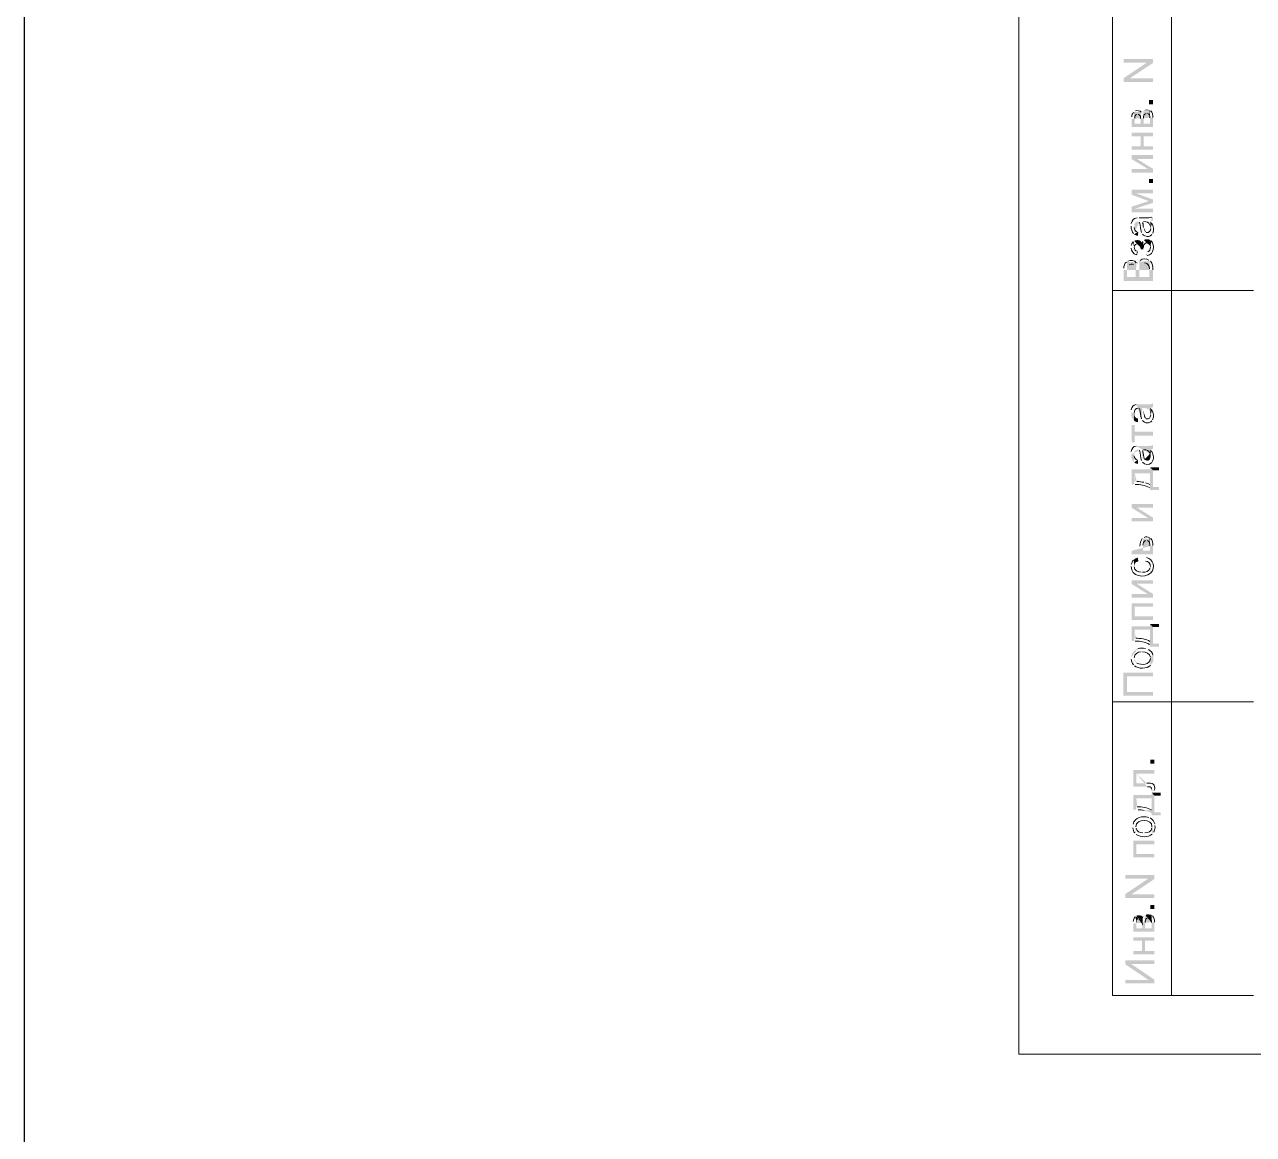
# Model space of a CAD drawing. Header units: millimetres. Extents: x 148937 to 2048786, y 870 to 351006.
# Drawn here: x 494549 to 505009, y 270999 to 280443 of the extents above; entities that cross this region are included whole.
import ezdxf

# ---------------------------------------------------------------- set-up
doc = ezdxf.new("R2010")
doc.units = ezdxf.units.MM
doc.layers.add('PDF _Геометрия', color=7, linetype='Continuous')
doc.layers.add('PDF _Сплошная заливка', color=7, linetype='Continuous', true_color=0x007eff)

msp = doc.modelspace()

# ---------------------------------------------------------------- hatches: boundary and pattern name
at = {"layer": 'PDF _Сплошная заливка', "transparency": 33554559}
for points in [[(503904.81444, 280150.3079), (503904.81444, 280118.08449), (504100.30316, 280118.08449), (504154.00885, 280115.93626), (504154.00885, 280150.3079)], [(503904.81444, 279987.04268), (503904.81444, 279952.67104), (504154.00885, 279952.67104), (504154.00885, 279984.89445), (503956.3719, 279984.89445)], [(503973.5593, 279523.02526), (503973.5593, 279492.95007), (504048.74727, 279492.95007), (504048.74727, 279407.02096), (504074.526, 279492.95007), (504154.01042, 279492.95007), (504154.01042, 279523.02526)], [(503973.5593, 279407.02076), (503973.5593, 279376.94558), (504154.01042, 279376.94558), (504154.01042, 279407.02076), (504074.526, 279407.02076), (504074.526, 279492.94987), (504048.74727, 279407.02076)], [(503973.5593, 279331.83312), (503973.5593, 279297.46148), (504111.04587, 279213.6806), (504154.01042, 279181.45718), (504154.01042, 279215.82882), (504016.52385, 279299.60971)], [(503973.5593, 279037.52588), (503973.5593, 278994.56133), (504117.49055, 278940.85563), (504154.01042, 278925.81804), (504154.01042, 278953.745), (504007.93094, 279007.45069)], [(503973.5593, 278893.59447), (503973.5593, 278846.33346), (504154.01042, 278846.33346), (504154.01042, 278876.40865), (504001.48626, 278876.40865)], [(504130.38009, 278730.32925), (504132.52832, 278723.88457), (504132.52832, 278717.43989), (504134.67655, 278708.84698), (504136.82478, 278762.55267), (504132.52832, 278768.99735)], [(503992.89474, 277071.8972), (503997.1912, 277069.74897), (504003.63588, 277065.45251), (504016.52525, 277061.15606), (504025.11816, 277059.00783), (504027.26639, 277089.08302), (504022.96993, 277091.23125), (504016.52525, 277093.37947), (504010.08057, 277095.5277), (504001.48765, 277104.12061), (503999.33943, 277108.41707), (503997.1912, 277112.71352), (503995.04297, 277121.30643), (503995.04297, 277127.75112), (503992.89474, 277136.34403)], [(504130.38009, 277142.7891), (504132.52832, 277136.34442), (504132.52832, 277129.89974), (504134.67655, 277123.45506), (504136.82478, 277177.16075), (504130.38009, 277181.4572)], [(503973.5593, 277035.37772), (503973.5593, 276887.15001), (503997.1898, 276887.15001), (503997.1898, 276945.15215), (504154.01042, 276945.15215), (504154.01042, 276977.37557), (503997.1898, 276977.37557), (503997.1898, 277035.37772)], [(504130.38009, 276790.47934), (504132.52832, 276784.03466), (504132.52832, 276775.44175), (504134.67655, 276768.99707), (504136.82478, 276822.70276), (504130.38009, 276829.14744)], [(503973.5593, 276657.28973), (503973.5593, 276530.54429), (503995.04157, 276530.54429), (503997.1898, 276625.06631), (504128.23169, 276625.06631), (504128.23169, 276483.28328), (504205.56789, 276483.28328), (504205.56789, 276509.06202), (504154.01042, 276509.06202), (504154.01042, 276650.84505), (504128.23169, 276676.62378), (504128.23169, 276657.28973)], [(503973.5593, 276362.98249), (503973.5593, 276330.75907), (504111.04587, 276244.82996), (504154.01042, 276214.75478), (504154.01042, 276246.97819), (504016.52385, 276332.9073)], [(503992.89474, 275890.37195), (503992.89474, 275834.51803), (503992.89474, 275836.66626), (503995.04297, 275843.11095), (503999.33943, 275856.00031), (504003.63588, 275860.29677), (504005.78411, 275864.59322), (504010.08057, 275868.88968), (504016.52525, 275871.03791), (504022.96993, 275873.18613), (504029.41461, 275875.33436), (504025.11816, 275905.40955), (504022.96993, 275905.40955), (504016.52525, 275903.26132), (504010.08057, 275901.11309), (504003.63588, 275898.96487), (503997.1912, 275894.66841)], [(503973.5593, 275714.21735), (503973.5593, 275681.99393), (504111.04587, 275596.06482), (504154.01042, 275565.98964), (504154.01042, 275598.21305), (504016.52385, 275684.14216)], [(503973.5593, 275518.72893), (503973.5593, 275376.9459), (504154.01042, 275376.9459), (504154.01042, 275407.02109), (503997.1898, 275407.02109), (503997.1898, 275488.65374)], [(503973.5593, 275323.23997), (503973.5593, 275196.49453), (503995.04157, 275196.49453), (503997.1898, 275293.16478), (504128.23169, 275293.16478), (504128.23169, 275149.23353), (504205.56789, 275149.23353), (504205.56789, 275175.01226), (504154.01042, 275175.01226), (504154.01042, 275316.79529), (504128.23169, 275342.57402), (504128.23169, 275323.23997)], [(503902.66848, 274927.96631), (503902.66848, 274732.47759), (504154.01112, 274732.47759), (504154.01112, 274764.70101), (503932.74367, 274764.70101), (503932.74367, 274895.7429)], [(503986.44814, 273888.22379), (503986.44814, 273761.47836), (504010.07864, 273761.47836), (504012.22687, 273858.1486), (504143.26876, 273858.1486), (504143.26876, 273714.21735), (504218.45673, 273714.21735), (504218.45673, 273739.99608), (504166.89927, 273739.99608), (504166.89927, 273881.77911), (504143.26876, 273907.55784), (504143.26876, 273888.22379)], [(503986.44814, 273497.24641), (503986.44814, 273355.46339), (504166.89927, 273355.46339), (504166.89927, 273385.53857), (504012.22687, 273385.53857), (504012.22687, 273467.17123)], [(503917.70328, 273205.08731), (503917.70328, 273175.01213), (504113.192, 273175.01213), (504166.89769, 273172.8639), (504166.89769, 273205.08731)], [(503917.70328, 273043.97024), (503917.70328, 273009.59859), (504166.89769, 273009.59859), (504166.89769, 273041.82201), (503971.40897, 273041.82201)], [(503986.44814, 272676.62349), (503986.44814, 272646.54831), (504061.63611, 272646.54831), (504061.63611, 272560.6192), (504087.41484, 272646.54831), (504166.89927, 272646.54831), (504166.89927, 272676.62349)], [(503986.44814, 272560.619), (503986.44814, 272530.54381), (504166.89927, 272530.54381), (504166.89927, 272560.619), (504087.41484, 272560.619), (504087.41484, 272646.54811), (504061.63611, 272560.619)], [(503917.70328, 272478.98639), (503917.70328, 272446.76298), (504115.34023, 272313.57286), (504166.89769, 272283.49767), (504166.89769, 272315.72109), (503969.26074, 272448.9112)]]:
    msp.add_hatch(color=7, dxfattribs=at).paths.add_polyline_path(points)
h = msp.add_hatch(color=7, dxfattribs=at)
h.paths.add_polyline_path([(503973.5593, 279641.17789), (503973.5593, 279570.28638), (504154.01042, 279570.28638), (504154.01042, 279651.91903)], flags=0)
h.paths.add_polyline_path([(504134.67637, 279707.77295), (504130.37992, 279709.92118), (504128.23169, 279600.36156), (504074.526, 279600.36156), (504074.526, 279636.88143), (504070.22954, 279705.62472), (504065.93309, 279701.32827), (504061.63663, 279694.88358), (504059.4884, 279688.4389), (504057.34018, 279690.58713), (504053.04372, 279697.03181), (504048.74727, 279600.36156), (503997.1898, 279600.36156), (503997.1898, 279634.73321), (503992.89334, 279701.32827), (503988.59689, 279697.03181)], flags=0)
h.paths.add_polyline_path([(503973.5593, 279658.36371), (503973.5593, 279649.7708)], flags=0)
h = msp.add_hatch(color=7, dxfattribs=at)
h.paths.add_polyline_path([(503992.89474, 279701.328), (503997.1912, 279634.73294), (503997.1912, 279636.88117), (503999.33943, 279645.47408)], flags=0)
h.paths.add_polyline_path([(504016.52525, 279677.6975), (504022.96993, 279679.84573), (504027.26639, 279679.84573)], flags=0)
h.paths.add_polyline_path([(504048.74866, 279643.32586), (504048.74866, 279600.3613), (504053.04512, 279697.03155)], flags=0)
h.paths.add_polyline_path([(504005.78411, 279707.77269), (503999.33943, 279705.62446)], flags=0)
h = msp.add_hatch(color=7, dxfattribs=at)
h.paths.add_polyline_path([(504070.22779, 279705.62483), (504074.52425, 279636.88154), (504074.52425, 279647.62268)], flags=0)
h.paths.add_polyline_path([(504096.00653, 279686.29078), (504106.74767, 279686.29078)], flags=0)
h.paths.add_polyline_path([(504128.22994, 279649.77091), (504128.22994, 279600.36167), (504130.37817, 279709.92129), (504123.93349, 279714.21774)], flags=0)
h.paths.add_polyline_path([(504123.93349, 279714.21774, 0.2125000001), (504080.96893, 279714.21774)], flags=0)
h.paths.add_polyline_path([(504080.96893, 279714.21774), (504074.52425, 279709.92129)], flags=0)
h = msp.add_hatch(color=7, dxfattribs=at)
h.paths.add_polyline_path([(503969.26301, 278728.18111), (503969.26301, 278726.03288)], flags=0)
h.paths.add_polyline_path([(503988.59706, 278663.73428), (503992.89352, 278659.43783), (503995.04175, 278721.73643), (503995.04175, 278734.6258), (503997.18998, 278741.07048), (503997.18998, 278747.51516), (504001.48643, 278753.95984), (504003.63466, 278758.2563), (504005.78289, 278758.2563), (504010.07934, 278762.55276), (504016.52402, 278764.70098), (504022.96871, 278766.84921), (504038.0063, 278766.84921), (504040.15453, 278762.55276)], flags=0)
h.paths.add_polyline_path([(504057.34035, 278674.47542), (504061.63681, 278668.03074), (504063.78503, 278766.84921), (504074.52617, 278766.84921)], flags=0)
h.paths.add_polyline_path([(504128.23187, 278736.77402), (504130.38009, 278730.32934), (504132.52832, 278768.99744), (504134.67655, 278768.99744), (504141.12123, 278771.14567), (504147.56592, 278773.29389), (504154.0106, 278775.44212), (504154.0106, 278807.66554), (504151.86237, 278805.51731), (504145.41769, 278803.36908)], flags=0)
h.paths.add_polyline_path([(504035.85807, 278796.9244), (504018.67225, 278796.9244)], flags=0)
h.paths.add_polyline_path([(503969.26301, 278749.66339), (503969.26301, 278734.6258)], flags=0)
h = msp.add_hatch(color=7, dxfattribs=at)
h.paths.add_polyline_path([(504061.63523, 278668.03045), (504063.78346, 278661.58577), (504065.93169, 278659.43754)], flags=0)
h.paths.add_polyline_path([(504143.26789, 278657.28931), (504147.56434, 278661.58577), (504151.8608, 278668.03045)], flags=0)
h.paths.add_polyline_path([(504145.41611, 278751.81133), (504141.11966, 278756.10779), (504136.8232, 278762.55247), (504134.67498, 278708.84678)], flags=0)
h.paths.add_polyline_path([(504096.00688, 278674.47514), (504089.56219, 278676.62336), (504089.56219, 278678.77159), (504085.26574, 278683.06805), (504080.96928, 278689.51273), (504078.82105, 278693.80918), (504076.67283, 278700.25387), (504076.67283, 278706.69855), (504074.5246, 278715.29146), (504074.5246, 278719.58792)], flags=0)
h.paths.add_polyline_path([(504065.93169, 278756.10779), (504063.78346, 278760.40424), (504063.78346, 278766.84893)], flags=0)
h = msp.add_hatch(color=7, dxfattribs=at)
h.paths.add_polyline_path([(503992.89474, 278659.43789), (503997.1912, 278655.14144), (504003.63588, 278652.99321), (504010.08057, 278648.69675), (504016.52525, 278646.54852), (504025.11816, 278646.54852), (504029.41461, 278674.47549), (504022.96993, 278676.62371)], flags=0)
h.paths.add_polyline_path([(503995.04297, 278715.29181), (503995.04297, 278721.73649)], flags=0)
h = msp.add_hatch(color=7, dxfattribs=at)
h.paths.add_polyline_path([(503969.26301, 278547.72968), (503969.26301, 278541.285)], flags=0)
h.paths.add_polyline_path([(504012.22757, 278483.28285), (504018.67225, 278481.13462), (504025.11694, 278511.20981), (504018.67225, 278513.35804)], flags=0)
h.paths.add_polyline_path([(503992.89352, 278547.72968), (503990.74529, 278597.13892), (503984.30061, 278592.84246)], flags=0)
h.paths.add_polyline_path([(503969.26301, 278562.76727), (503969.26301, 278554.17436)], flags=0)
h = msp.add_hatch(color=7, dxfattribs=at)
h.paths.add_polyline_path([(503990.74442, 278597.13909), (503992.89265, 278547.72985), (503995.04087, 278549.87808), (503995.04087, 278556.32276)], flags=0)
h.paths.add_polyline_path([(504020.81961, 278577.80504), (504033.70897, 278573.50859)], flags=0)
h.paths.add_polyline_path([(504046.59834, 278547.72985), (504048.74657, 278539.13694), (504048.74657, 278530.54403), (504072.37707, 278530.54403), (504072.37707, 278536.98871), (504070.22884, 278603.58377), (504065.93239, 278599.28732), (504061.63593, 278594.99086), (504057.33948, 278588.54618), (504055.19125, 278590.69441), (504050.89479, 278597.13909), (504046.59834, 278601.43555), (504040.15366, 278605.732), (504035.8572, 278607.88023), (504029.41252, 278607.88023), (504022.96783, 278610.02846), (504020.81961, 278610.02846), (504014.37492, 278607.88023), (504007.93024, 278607.88023), (504001.48556, 278605.732), (503995.04087, 278601.43555)], flags=0)
h = msp.add_hatch(color=7, dxfattribs=at)
h.paths.add_polyline_path([(504070.22779, 278603.58406), (504072.37602, 278536.989), (504072.37602, 278545.58191)], flags=0)
h.paths.add_polyline_path([(504132.5264, 278556.32305), (504132.5264, 278547.73014), (504134.67463, 278605.73229), (504130.37817, 278607.88051), (504123.93349, 278612.17697), (504117.4888, 278614.3252), (504087.41362, 278614.3252), (504083.11716, 278612.17697), (504076.67248, 278607.88051)], flags=0)
h = msp.add_hatch(color=7, dxfattribs=at)
h.paths.add_polyline_path([(504096.00985, 278504.76523), (504102.45453, 278476.83827), (504106.75099, 278476.83827)], flags=0)
h.paths.add_polyline_path([(504138.9744, 278601.43548), (504134.67795, 278605.73194), (504132.52972, 278547.72979)], flags=0)
h.paths.add_polyline_path([(504111.04744, 278509.06169), (504104.60276, 278506.91346)], flags=0)
h = msp.add_hatch(color=7, dxfattribs=at)
h.paths.add_polyline_path([(503904.81444, 278354.3894), (503904.81444, 278259.86738), (504154.00885, 278259.86738), (504154.00885, 278354.3894)], flags=0)
h.paths.add_polyline_path([(504132.52657, 278429.57737), (504126.08189, 278433.87383), (504123.93366, 278294.23903), (504038.00455, 278294.23903), (504038.00455, 278431.7256), (504033.7081, 278427.42915), (504029.41164, 278420.98446), (504025.11519, 278414.53978), (504020.81873, 278401.65041), (504016.52228, 278408.0951), (504012.22582, 278414.53978), (504007.92937, 278294.23903), (503932.7414, 278294.23903), (503932.7414, 278425.28092), (503928.44494, 278420.98446)], flags=0)
h.paths.add_polyline_path([(503904.81444, 278369.427), (503904.81444, 278362.98231)], flags=0)
h = msp.add_hatch(color=7, dxfattribs=at)
h.paths.add_polyline_path([(503932.74244, 278425.28076), (503932.74244, 278343.64811), (503932.74244, 278356.53748), (503934.89067, 278365.13039), (503934.89067, 278375.87153), (503937.0389, 278380.16798), (503937.0389, 278382.31621), (503941.33536, 278388.76089), (503943.48358, 278393.05735), (503949.92827, 278397.3538)], flags=0)
h.paths.add_polyline_path([(503988.59637, 278401.65026), (503992.89282, 278397.3538), (503995.04105, 278397.3538), (503999.3375, 278390.90912), (504003.63396, 278386.61267), (504005.78219, 278378.01975), (504005.78219, 278375.87153), (504007.93041, 278371.57507), (504007.93041, 278294.23887), (504012.22687, 278414.53963)], flags=0)
h.paths.add_polyline_path([(503941.33536, 278429.57722), (503934.89067, 278427.42899)], flags=0)
h = msp.add_hatch(color=7, dxfattribs=at)
h.paths.add_polyline_path([(504038.0035, 278431.72573), (504038.0035, 278350.09308), (504038.0035, 278362.98244), (504040.15173, 278369.42713), (504040.15173, 278382.31649), (504042.29996, 278386.61295), (504044.44819, 278390.90941), (504046.59642, 278397.35409), (504050.89287, 278403.79877), (504057.33755, 278408.09523), (504061.63401, 278410.24345), (504074.52338, 278414.53991), (504083.11629, 278414.53991)], flags=0)
h.paths.add_polyline_path([(504123.93261, 278365.13067), (504123.93261, 278294.23916), (504126.08084, 278433.87396), (504119.63616, 278438.17041)], flags=0)
h.paths.add_polyline_path([(504044.44819, 278436.02219), (504042.29996, 278436.02219)], flags=0)
h = msp.add_hatch(color=7, dxfattribs=at)
h.paths.add_polyline_path([(503969.26301, 277140.64096), (503969.26301, 277119.15869), (503971.41124, 277112.714), (503975.7077, 277099.82464), (503980.00415, 277086.93527), (503984.30061, 277082.63882), (503988.59706, 277076.19413), (503992.89352, 277071.89768), (503992.89352, 277136.34451)], flags=0)
h.paths.add_polyline_path([(504031.56162, 277179.30906), (504038.0063, 277179.30906), (504040.15453, 277175.01261)], flags=0)
h.paths.add_polyline_path([(504057.34035, 277086.93527), (504059.48858, 277080.49059), (504061.63681, 277179.30906), (504087.41554, 277179.30906), (504093.86022, 277177.16084), (504100.30491, 277177.16084), (504104.60136, 277175.01261), (504106.74959, 277172.86438), (504113.19427, 277170.71615), (504117.49073, 277166.4197), (504126.08364, 277153.53033), (504128.23187, 277149.23387), (504130.38009, 277142.78919), (504130.38009, 277181.45729), (504134.67655, 277183.60552), (504141.12123, 277183.60552), (504154.0106, 277187.90197), (504154.0106, 277220.12539), (504151.86237, 277220.12539), (504145.41769, 277215.82893), (504138.973, 277213.68071), (504132.52832, 277213.68071), (504128.23187, 277211.53248), (504027.26516, 277211.53248), (504018.67225, 277209.38425), (504012.22757, 277209.38425)], flags=0)
h.paths.add_polyline_path([(503969.26301, 277164.27147), (503969.26301, 277149.23387)], flags=0)
h = msp.add_hatch(color=7, dxfattribs=at)
h.paths.add_polyline_path([(504059.48928, 277080.4903), (504063.78573, 277076.19385), (504065.93396, 277074.04562)], flags=0)
h.paths.add_polyline_path([(504143.27016, 277069.74917), (504147.56661, 277076.19385), (504149.71484, 277080.4903)], flags=0)
h.paths.add_polyline_path([(504145.41839, 277164.27118), (504141.12193, 277170.71587), (504136.82548, 277177.16055), (504134.67725, 277123.45486), (504134.67725, 277121.30663)], flags=0)
h.paths.add_polyline_path([(504096.00915, 277086.93499), (504089.56447, 277091.23144), (504083.11978, 277097.67613), (504078.82333, 277106.26904), (504076.6751, 277112.71372), (504076.6751, 277121.30663), (504074.52687, 277129.89954), (504074.52687, 277134.196), (504072.37864, 277140.64068), (504070.23042, 277149.23359), (504070.23042, 277157.8265), (504068.08219, 277164.27118), (504065.93396, 277168.56764), (504063.78573, 277175.01232), (504061.63751, 277179.30878)], flags=0)
h = msp.add_hatch(color=7, dxfattribs=at)
h.paths.add_polyline_path([(503969.26301, 276786.18306), (503969.26301, 276764.70079), (503971.41124, 276758.2561), (503975.7077, 276745.36674), (503980.00415, 276732.47737), (503984.30061, 276728.18092), (503988.59706, 276721.73623), (503992.89352, 276717.43978), (503992.89352, 276786.18306), (503995.04175, 276792.62775), (503995.04175, 276801.22066), (503997.18998, 276807.66534), (504001.48643, 276811.9618), (504003.63466, 276816.25825), (504005.78289, 276818.40648), (504014.3758, 276822.70293), (504022.96871, 276824.85116), (504038.0063, 276824.85116), (504040.15453, 276820.55471)], flags=0)
h.paths.add_polyline_path([(504057.34035, 276732.47737), (504059.48858, 276728.18092), (504061.63681, 276824.85116), (504074.52617, 276824.85116)], flags=0)
h.paths.add_polyline_path([(504128.23187, 276794.77597), (504130.38009, 276790.47952), (504130.38009, 276829.14762), (504141.12123, 276829.14762), (504154.0106, 276833.44407), (504154.0106, 276865.66749), (504151.86237, 276865.66749), (504145.41769, 276861.37103), (504138.973, 276859.22281), (504128.23187, 276859.22281), (504126.08364, 276857.07458), (504018.67225, 276857.07458), (504012.22757, 276854.92635)], flags=0)
h.paths.add_polyline_path([(503969.26301, 276809.81357), (503969.26301, 276794.77597)], flags=0)
h = msp.add_hatch(color=7, dxfattribs=at)
h.paths.add_polyline_path([(503992.89474, 276717.43984), (503997.1912, 276715.29161), (504003.63588, 276710.99516), (504016.52525, 276706.6987), (504025.11816, 276704.55048), (504027.26639, 276734.62566), (504022.96993, 276736.77389)], flags=0)
h.paths.add_polyline_path([(503995.04297, 276773.29376), (503992.89474, 276781.88667)], flags=0)
h = msp.add_hatch(color=7, dxfattribs=at)
h.paths.add_polyline_path([(504059.48928, 276728.18109), (504063.78573, 276721.73641), (504065.93396, 276719.58818)], flags=0)
h.paths.add_polyline_path([(504143.27016, 276715.29172), (504143.27016, 276717.43995), (504147.56661, 276721.73641)], flags=0)
h.paths.add_polyline_path([(504145.41839, 276809.81374), (504141.12193, 276816.25843), (504136.82548, 276822.70311), (504134.67725, 276768.99742), (504134.67725, 276766.84919), (504132.52902, 276758.25628), (504130.38079, 276751.8116), (504128.23256, 276747.51514), (504126.08434, 276741.07046), (504123.93611, 276738.92223), (504117.49143, 276734.62577), (504111.04674, 276732.47755), (504102.45383, 276732.47755), (504096.00915, 276734.62577), (504089.56447, 276736.774), (504083.11978, 276743.21868)], flags=0)
h.paths.add_polyline_path([(504065.93396, 276816.25843), (504061.63751, 276824.85134)], flags=0)
h = msp.add_hatch(color=7, dxfattribs=at)
h.paths.add_polyline_path([(503995.0407, 276530.54399), (504003.63361, 276530.54399)], flags=0)
h.paths.add_polyline_path([(504123.93436, 276502.61703), (504128.23082, 276498.32057), (504128.23082, 276528.39576), (504126.08259, 276530.54399)], flags=0)
h.paths.add_polyline_path([(504089.56272, 276543.43335), (504083.11803, 276545.58158), (504076.67335, 276547.72981)], flags=0)
h.paths.add_polyline_path([(504016.52298, 276554.17449), (504007.93006, 276556.32272), (503997.18893, 276556.32272), (503997.18893, 276625.06601)], flags=0)
h = msp.add_hatch(color=7, dxfattribs=at)
h.paths.add_polyline_path([(503973.5593, 275965.56014), (503973.5593, 275935.48496), (504154.01042, 275935.48496), (504154.01042, 276010.67293)], flags=0)
h.paths.add_polyline_path([(504134.67637, 276068.67507), (504130.37992, 276072.97153), (504128.23169, 275965.56014), (504068.08131, 275965.56014), (504068.08131, 276072.97153), (504061.63663, 276068.67507)], flags=0)
h.paths.add_polyline_path([(504042.30258, 276004.22824), (504042.30258, 275965.56014)], flags=0)
h = msp.add_hatch(color=7, dxfattribs=at)
h.paths.add_polyline_path([(504068.08184, 276072.97153), (504068.08184, 276002.08001), (504068.08184, 276012.82115)], flags=0)
h.paths.add_polyline_path([(504091.71234, 276051.48925), (504106.74994, 276051.48925)], flags=0)
h.paths.add_polyline_path([(504128.23222, 276006.37647), (504128.23222, 275965.56014), (504130.38044, 276072.97153), (504123.93576, 276077.26798)], flags=0)
h.paths.add_polyline_path([(504078.82298, 276079.41621), (504072.37829, 276077.26798)], flags=0)
h = msp.add_hatch(color=7, dxfattribs=at)
h.paths.add_polyline_path([(503969.26301, 275834.51812), (503969.26301, 275830.22167)], flags=0)
h.paths.add_polyline_path([(504132.52832, 275774.36775), (504132.52832, 275832.36989), (504132.52832, 275825.92521), (504130.38009, 275819.48053)], flags=0)
h.paths.add_polyline_path([(504063.78503, 275782.96066), (504053.0439, 275782.96066)], flags=0)
h.paths.add_polyline_path([(503995.04175, 275828.07344), (503992.89352, 275834.51812), (503992.89352, 275890.37204), (503988.59706, 275886.07559)], flags=0)
h.paths.add_polyline_path([(503969.26301, 275849.55572), (503969.26301, 275840.9628)], flags=0)
h = msp.add_hatch(color=7, dxfattribs=at)
h.paths.add_polyline_path([(504087.41729, 275879.63125), (504091.71374, 275877.48303)], flags=0)
h.paths.add_polyline_path([(504132.53007, 275832.37024), (504132.53007, 275774.3681), (504136.82652, 275776.51632)], flags=0)
h.paths.add_polyline_path([(504098.15843, 275907.55821), (504091.71374, 275909.70644)], flags=0)
h = msp.add_hatch(color=7, dxfattribs=at)
h.paths.add_polyline_path([(503995.0407, 275196.49478), (504003.63361, 275196.49478)], flags=0)
h.paths.add_polyline_path([(504123.93436, 275168.56782), (504128.23082, 275166.41959), (504128.23082, 275194.34655)], flags=0)
h.paths.add_polyline_path([(504007.93006, 275222.27351), (503997.18893, 275222.27351), (503997.18893, 275293.16502)], flags=0)
h = msp.add_hatch(color=7, dxfattribs=at)
h.paths.add_polyline_path([(503969.26301, 275052.56337), (503969.26301, 275043.97045)], flags=0)
h.paths.add_polyline_path([(503988.59706, 274994.56122), (503992.89352, 274990.26476), (503992.89352, 275054.71159)], flags=0)
h.paths.add_polyline_path([(504053.0439, 275104.12083), (504063.78503, 275104.12083)], flags=0)
h.paths.add_polyline_path([(504132.52832, 275059.00805), (504132.52832, 274990.26476), (504138.973, 274994.56122), (504141.12123, 275001.0059), (504145.41769, 275005.30236), (504149.71414, 275011.74704), (504156.15883, 275031.08109), (504156.15883, 275037.52577), (504158.30705, 275043.97045), (504158.30705, 275056.85982), (504156.15883, 275063.3045), (504156.15883, 275069.74919), (504154.0106, 275076.19387)], flags=0)
h.paths.add_polyline_path([(504115.3425, 275125.60311), (504108.89782, 275129.89956), (504104.60136, 275129.89956), (504098.15668, 275132.04779), (504091.71199, 275134.19602)], flags=0)
h.paths.add_polyline_path([(504025.11694, 275132.04779), (504018.67225, 275129.89956), (504014.3758, 275127.75134), (504007.93111, 275123.45488), (504001.48643, 275121.30665), (503992.89352, 275112.71374), (503988.59706, 275108.41729), (503984.30061, 275101.9726), (503980.00415, 275097.67615), (503977.85593, 275091.23146), (503973.55947, 275086.93501), (503971.41124, 275080.49033), (503971.41124, 275074.04564), (503969.26301, 275065.45273), (503969.26301, 275059.00805)], flags=0)
h = msp.add_hatch(color=7, dxfattribs=at)
h.paths.add_polyline_path([(503992.89474, 274990.26457), (503997.1912, 274985.96811)], flags=0)
h.paths.add_polyline_path([(504132.52954, 274990.26457), (504132.52954, 275052.56317), (504132.52954, 275048.26671)], flags=0)
h.paths.add_polyline_path([(504016.52525, 275009.59861), (504010.08057, 275013.89507), (504010.08057, 275016.0433), (504003.63588, 275020.33975), (504001.48765, 275026.78444), (503997.1912, 275031.08089), (503995.04297, 275037.52558), (503995.04297, 275043.97026), (503992.89474, 275052.56317)], flags=0)
h = msp.add_hatch(color=7, dxfattribs=at)
h.paths.add_polyline_path([(503986.44814, 274098.75028), (503986.44814, 273956.96725), (504106.74889, 273956.96725)], flags=0)
h.paths.add_polyline_path([(504141.12053, 273935.48498), (504141.12053, 273922.59561), (504166.89927, 273922.59561), (504166.89927, 273926.89207)], flags=0)
h.paths.add_polyline_path([(504102.45243, 273987.04244), (504012.22687, 273987.04244), (504012.22687, 274068.6751)], flags=0)
h = msp.add_hatch(color=7, dxfattribs=at)
h.paths.add_polyline_path([(504010.07987, 273761.4786), (504027.26569, 273761.4786)], flags=0)
h.paths.add_polyline_path([(504078.82315, 273755.03391), (504085.26784, 273755.03391), (504091.71252, 273752.88569), (504098.1572, 273750.73746), (504104.60189, 273748.58923), (504111.04657, 273748.58923), (504115.34302, 273746.441), (504119.63948, 273744.29278), (504126.08416, 273742.14455), (504130.38062, 273739.99632), (504134.67707, 273735.69987), (504143.26998, 273731.40341), (504143.26998, 273761.4786), (504141.12176, 273761.4786)], flags=0)
h.paths.add_polyline_path([(504020.821, 273787.25733), (504012.22809, 273787.25733), (504012.22809, 273858.14885)], flags=0)
h = msp.add_hatch(color=7, dxfattribs=at)
h.paths.add_polyline_path([(503982.15186, 273617.54719), (503982.15186, 273608.95428)], flags=0)
h.paths.add_polyline_path([(503999.33768, 273565.98972), (504001.48591, 273559.54504), (504003.63413, 273559.54504), (504007.93059, 273555.24858), (504007.93059, 273617.54719)], flags=0)
h.paths.add_polyline_path([(504145.41716, 273617.54719), (504147.56539, 273555.24858), (504151.86185, 273561.69327), (504156.1583, 273565.98972), (504160.45476, 273570.28618)], flags=0)
h.paths.add_polyline_path([(504171.1959, 273628.28833), (504169.04767, 273634.73301), (504169.04767, 273641.17769)], flags=0)
h.paths.add_polyline_path([(504130.37957, 273692.73516), (504128.23134, 273692.73516), (504123.93489, 273694.88339), (504117.4902, 273697.03161)], flags=0)
h.paths.add_polyline_path([(503984.30008, 273639.02947), (503984.30008, 273632.58478), (503982.15186, 273623.99187)], flags=0)
h = msp.add_hatch(color=7, dxfattribs=at)
h.paths.add_polyline_path([(504007.92954, 273555.24893), (504012.226, 273550.95248)], flags=0)
h.paths.add_polyline_path([(504147.56434, 273555.24893), (504145.41611, 273617.54754), (504145.41611, 273606.8064)], flags=0)
h.paths.add_polyline_path([(504085.26574, 273563.84185), (504068.07992, 273563.84185)], flags=0)
h.paths.add_polyline_path([(504010.07777, 273604.65817), (504007.92954, 273611.10285), (504007.92954, 273617.54754)], flags=0)
h = msp.add_hatch(color=7, dxfattribs=at)
h.paths.add_polyline_path([(503986.44814, 272794.77613), (503986.44814, 272723.88461), (504166.89927, 272723.88461), (504166.89927, 272805.51727)], flags=0)
h.paths.add_polyline_path([(504149.71344, 272859.22296), (504143.26876, 272863.51941), (504143.26876, 272753.9598), (504087.41484, 272753.9598), (504087.41484, 272790.47967), (504083.11838, 272859.22296), (504078.82193, 272854.9265), (504076.6737, 272848.48182), (504072.37725, 272842.03714), (504072.37725, 272844.18536), (504068.08079, 272850.63005), (504063.78434, 272753.9598), (504012.22687, 272753.9598), (504012.22687, 272788.33144), (504005.78219, 272854.9265), (504001.48573, 272850.63005)], flags=0)
h.paths.add_polyline_path([(503986.44814, 272809.81372), (503986.44814, 272803.36904)], flags=0)
h = msp.add_hatch(color=7, dxfattribs=at)
h.paths.add_polyline_path([(504005.78359, 272854.92624), (504012.22827, 272788.33118), (504012.22827, 272805.517), (504016.52472, 272818.40637), (504016.52472, 272822.70283), (504018.67295, 272824.85105), (504025.11763, 272829.14751), (504029.41409, 272831.29574), (504038.007, 272833.44396), (504040.15523, 272831.29574), (504046.59991, 272831.29574), (504053.0446, 272826.99928), (504053.0446, 272824.85105)], flags=0)
h.paths.add_polyline_path([(504063.78573, 272786.18295), (504063.78573, 272753.95954), (504068.08219, 272850.62979), (504061.63751, 272854.92624), (504057.34105, 272859.2227), (504055.19282, 272859.2227), (504048.74814, 272861.37092), (504042.30346, 272863.51915), (504025.11763, 272863.51915), (504012.22827, 272859.2227)], flags=0)
h = msp.add_hatch(color=7, dxfattribs=at)
h.paths.add_polyline_path([(504083.11664, 272859.22307), (504087.41309, 272790.47978), (504087.41309, 272801.22092)], flags=0)
h.paths.add_polyline_path([(504102.45069, 272837.74079), (504108.89537, 272839.88902), (504115.34005, 272839.88902)], flags=0)
h.paths.add_polyline_path([(504141.11878, 272803.36915), (504143.26701, 272794.77624), (504143.26701, 272753.95991), (504143.26701, 272863.51952), (504138.97056, 272867.81598), (504132.52587, 272869.96421), (504123.93296, 272869.96421), (504117.48828, 272872.11243), (504106.74714, 272872.11243), (504100.30246, 272869.96421), (504093.85777, 272867.81598), (504089.56132, 272863.51952)], flags=0)

# ---------------------------------------------------------------- linework, layer by layer
at = {"color": 3}
msp.add_lwpolyline([(494549.10833, 351006.44095), (642718.89428, 351006.44095), (642718.89428, 246432.46935), (494549.10833, 246432.46935)], close=True, dxfattribs=at)
at = {"layer": 'PDF _Геометрия', "lineweight": 15}
msp.add_lwpolyline([(503011.15311, 271681.99412), (503011.15311, 313677.69555), (562405.35307, 313677.69555), (562405.35307, 271681.99412)], close=True, dxfattribs=at)
for points in [[(503810.29189, 280680.91986), (503810.29189, 272180.38288), (505009.00295, 272180.38288)], [(504310.83262, 280680.91986), (504310.83262, 272180.38288)], [(503810.29189, 278180.38294), (505009.00295, 278180.38294)], [(503810.29189, 274680.9198), (505009.00295, 274680.9198)]]:
    msp.add_lwpolyline(points, dxfattribs=at)
for points in [[(504053.04512, 279697.03155), (504044.70284, 279708.70359), (504018.35124, 279713.46549), (504005.78411, 279707.77269)], [(504154.01042, 279651.91903), (504153.61658, 279671.57531), (504151.18192, 279694.38233), (504134.67637, 279707.77295)], [(503988.59689, 279697.03181), (503976.13717, 279680.8485), (503975.4569, 279679.73858), (503973.5593, 279658.36371)], [(503999.33943, 279645.47408), (503997.72826, 279658.8647), (504001.77408, 279674.79739), (504016.52525, 279677.6975)], [(504027.26639, 279679.84573), (504042.23237, 279675.72829), (504051.25493, 279658.43506), (504048.74866, 279643.32586)], [(504074.52425, 279647.62268), (504073.02049, 279663.48376), (504077.06632, 279683.46228), (504096.00653, 279686.29078)], [(504106.74767, 279686.29078), (504127.94351, 279680.66959), (504126.69038, 279669.31978), (504128.22994, 279649.77091)], [(504018.67225, 278796.9244), (503983.79936, 278792.62794), (503979.25227, 278781.20653), (503969.26301, 278749.66339)], [(504145.41769, 278803.36908), (504115.80795, 278792.1983), (504065.07397, 278799.28745), (504035.85807, 278796.9244)], [(504040.15453, 278762.55276), (504049.42771, 278732.65659), (504046.95725, 278700.79121), (504057.34035, 278674.47542)], [(504074.52617, 278766.84921), (504099.83946, 278764.37875), (504115.66473, 278761.69346), (504128.23187, 278736.77402)], [(503969.26301, 278726.03288), (503967.50863, 278704.19257), (503973.8459, 278680.13242), (503988.59706, 278663.73428)], [(504022.96993, 278676.62371), (504006.6076, 278681.2066), (503992.57251, 278697.64054), (503995.04297, 278715.29181)], [(504074.5246, 278719.58792), (504068.68858, 278737.09597), (504072.37637, 278740.60475), (504065.93169, 278756.10779)], [(504065.93169, 278659.43754), (504086.23244, 278635.01935), (504126.18948, 278632.11925), (504143.26789, 278657.28931)], [(504134.67498, 278708.84678), (504133.67247, 278686.97066), (504119.56577, 278668.03045), (504096.00688, 278674.47514)], [(504151.8608, 278668.03045), (504163.81926, 278695.34875), (504157.5178, 278725.85358), (504145.41611, 278751.81133)], [(503984.30061, 278592.84246), (503970.65936, 278574.51092), (503977.31887, 278585.82492), (503969.26301, 278562.76727)], [(504018.67225, 278513.35804), (504001.62965, 278516.54457), (503995.65041, 278533.47977), (503992.89352, 278547.72968)], [(503995.04087, 278556.32276), (503999.48054, 278573.18635), (504006.89193, 278573.00733), (504020.81961, 278577.80504)], [(504033.70897, 278573.50859), (504043.73403, 278569.8924), (504047.99469, 278557.6117), (504046.59834, 278547.72985)], [(504072.37602, 278545.58191), (504065.89554, 278589.65638), (504123.86188, 278600.61234), (504132.5264, 278556.32305)], [(504106.75099, 278476.83827), (504163.35679, 278485.35958), (504172.34354, 278565.13043), (504138.9744, 278601.43548)], [(504132.52972, 278547.72979), (504132.3507, 278525.1734), (504125.69119, 278520.87694), (504111.04744, 278509.06169)], [(504012.22687, 278414.53963), (503998.44241, 278436.48735), (503963.13987, 278443.93454), (503941.33536, 278429.57722)], [(503969.26301, 278541.285), (503968.94078, 278514.75438), (503987.45134, 278491.41031), (504012.22757, 278483.28285)], [(504119.63616, 278438.17041), (504098.61933, 278452.31291), (504063.4242, 278454.35373), (504044.44819, 278436.02219)], [(503928.44494, 278420.98446), (503911.79618, 278410.52975), (503904.81444, 278388.22399), (503904.81444, 278369.427)], [(503949.92827, 278397.3538), (503957.41126, 278404.76519), (503979.21577, 278405.8393), (503988.59637, 278401.65026)], [(504083.11629, 278414.53991), (504108.60859, 278415.79304), (504127.04754, 278389.11922), (504123.93261, 278365.13067)], [(504154.00885, 278354.3894), (504152.75572, 278384.32138), (504152.6125, 278406.55553), (504132.52657, 278429.57737)], [(504012.22757, 277209.38425), (503985.37472, 277209.06202), (503975.31386, 277185.64633), (503969.26301, 277164.27147)], [(503992.89352, 277136.34451), (503994.64791, 277161.94422), (504001.59384, 277180.66961), (504031.56162, 277179.30906)], [(504040.15453, 277175.01261), (504050.10798, 277146.47698), (504046.95725, 277112.24855), (504057.34035, 277086.93527)], [(504134.67725, 277121.30663), (504128.16096, 277095.24147), (504126.08434, 277084.89417), (504096.00915, 277086.93499)], [(504149.71484, 277080.4903), (504165.43271, 277106.09002), (504157.48427, 277138.59986), (504145.41839, 277164.27118)], [(504065.93396, 277074.04562), (504080.57771, 277047.19277), (504124.86701, 277047.65822), (504143.27016, 277069.74917)], [(504012.22757, 276854.92635), (503985.55374, 276855.57082), (503975.34966, 276831.43906), (503969.26301, 276809.81357)], [(504022.96993, 276736.77389), (504003.34945, 276743.57661), (503995.86646, 276751.9547), (503995.04297, 276773.29376)], [(504040.15453, 276820.55471), (504050.2512, 276790.94497), (504046.95725, 276760.1179), (504057.34035, 276732.47737)], [(504083.11978, 276743.21868), (504072.55766, 276766.20472), (504074.59848, 276792.52051), (504065.93396, 276816.25843)], [(504074.52617, 276824.85116), (504099.83946, 276827.46484), (504118.52904, 276818.87193), (504128.23187, 276794.77597)], [(504147.56661, 276721.73641), (504165.57592, 276748.23122), (504158.45097, 276782.63866), (504145.41839, 276809.81374)], [(504065.93396, 276719.58818), (504078.89494, 276696.1725), (504124.43736, 276693.41561), (504143.27016, 276715.29172)], [(504003.63361, 276530.54399), (504046.70558, 276527.03522), (504085.55269, 276524.74377), (504123.93436, 276502.61703)], [(504076.67335, 276547.72981), (504056.58742, 276549.05455), (504037.03855, 276555.06959), (504016.52298, 276554.17449)], [(504126.08259, 276530.54399), (504112.40554, 276537.66894), (504104.09906, 276540.1036), (504089.56272, 276543.43335)], [(504061.63663, 276068.67507), (504046.06198, 276045.3668), (504045.81135, 276029.57733), (504042.30258, 276004.22824)], [(504068.08184, 276012.82115), (504071.05355, 276031.65395), (504071.76963, 276043.61242), (504091.71234, 276051.48925)], [(504123.93576, 276077.26798), (504105.78324, 276084.50035), (504097.8706, 276087.04242), (504078.82298, 276079.41621)], [(504106.74994, 276051.48925), (504125.86916, 276046.87056), (504127.22971, 276022.02273), (504128.23222, 276006.37647)], [(504154.01042, 276010.67293), (504154.36846, 276027.21428), (504149.39173, 276058.18456), (504134.67637, 276068.67507)], [(503969.26301, 275830.22167), (503964.75174, 275748.37419), (504084.08579, 275728.6463), (504132.52832, 275774.36775)], [(503988.59706, 275886.07559), (503974.741, 275873.75908), (503975.24225, 275866.02546), (503969.26301, 275849.55572)], [(504053.0439, 275782.96066), (504027.51579, 275784.60763), (503993.35897, 275796.92414), (503995.04175, 275828.07344)], [(504091.71374, 275877.48303), (504114.09111, 275875.08417), (504134.42767, 275855.5353), (504132.53007, 275832.37024)], [(504136.82652, 275776.51632), (504176.35391, 275822.70322), (504160.42123, 275892.95027), (504098.15843, 275907.55821)], [(504130.38009, 275819.48053), (504119.38833, 275787.40033), (504094.36148, 275782.53101), (504063.78503, 275782.96066)], [(504128.23082, 275194.34655), (504101.80762, 275213.10774), (504039.79544, 275220.41171), (504007.93006, 275222.27351)], [(503992.89352, 275054.71159), (503998.55052, 275086.00411), (504021.50075, 275105.40977), (504053.0439, 275104.12083)], [(504003.63361, 275196.49478), (504047.35004, 275195.24164), (504085.15885, 275190.47974), (504123.93436, 275168.56782)], [(504091.71199, 275134.19602), (504068.54694, 275137.16773), (504047.85235, 275137.99122), (504025.11694, 275132.04779)], [(504063.78503, 275104.12083), (504094.32567, 275107.45058), (504126.94293, 275091.5895), (504132.52832, 275059.00805)], [(504154.0106, 275076.19387), (504150.2512, 275095.27729), (504133.53083, 275119.12262), (504115.3425, 275125.60311)], [(503969.26301, 275043.97045), (503969.69266, 275025.88954), (503977.31887, 275008.66791), (503988.59706, 274994.56122)], [(504132.52954, 275048.26671), (504128.69854, 274993.70173), (504055.12174, 274988.86822), (504016.52525, 275009.59861)], [(503997.1912, 274985.96811), (504027.91086, 274959.36589), (504105.21125, 274959.68812), (504132.52954, 274990.26457)], [(504166.89927, 273926.89207), (504177.67621, 273982.49536), (504150.17889, 273990.33639), (504102.45243, 273987.04244)], [(504106.74889, 273956.96725), (504124.68659, 273955.78573), (504142.94653, 273963.69837), (504141.12053, 273935.48498)], [(504141.12176, 273761.4786), (504106.75011, 273778.98665), (504058.66562, 273786.07581), (504020.821, 273787.25733)], [(504027.26569, 273761.4786), (504039.79702, 273762.37369), (504066.36343, 273758.00563), (504078.82315, 273755.03391)], [(504117.4902, 273697.03161), (504063.14004, 273709.52714), (504000.26858, 273701.32807), (503984.30008, 273639.02947)], [(504007.93059, 273617.54719), (504006.24781, 273691.94747), (504151.96926, 273687.11396), (504145.41716, 273617.54719)], [(504169.04767, 273641.17769), (504158.0201, 273671.86155), (504153.93847, 273673.54432), (504130.37957, 273692.73516)], [(503982.15186, 273608.95428), (503986.05447, 273594.38213), (503986.48412, 273576.51604), (503999.33768, 273565.98972)], [(504068.07992, 273563.84185), (504039.29366, 273568.56795), (504018.74229, 273572.32734), (504010.07777, 273604.65817)], [(504012.226, 273550.95248), (504052.75589, 273524.38606), (504109.89875, 273525.20955), (504147.56434, 273555.24893)], [(504145.41611, 273606.8064), (504139.54429, 273577.05345), (504112.61984, 273565.70364), (504085.26574, 273563.84185)], [(504160.45476, 273570.28618), (504170.01437, 273600.79101), (504172.30581, 273595.20562), (504171.1959, 273628.28833)], [(504001.48573, 272850.63005), (503987.23582, 272834.91218), (503991.28165, 272828.61071), (503986.44814, 272809.81372)], [(504053.0446, 272824.85105), (504069.58595, 272811.24561), (504056.51756, 272805.58861), (504063.78573, 272786.18295)], [(504087.41309, 272801.22092), (504088.88105, 272818.26353), (504088.59462, 272826.5342), (504102.45069, 272837.74079)], [(504115.34005, 272839.88902), (504138.4335, 272839.88902), (504142.37192, 272822.7748), (504141.11878, 272803.36915)], [(504166.89927, 272805.51727), (504168.1882, 272824.13524), (504164.10657, 272846.11877), (504149.71344, 272859.22296)]]:
    msp.add_open_spline(points, degree=3, dxfattribs=at)
at = {"layer": 'PDF _Сплошная заливка', "color": 7, "lineweight": 15, "transparency": 33554559}
for points in [[(503904.81444, 279987.04268), (503956.3719, 279984.89445), (504100.30316, 280118.08457), (504154.00885, 280115.93635)], [(504154.01183, 279763.6268), (504154.01183, 279800.14667), (504119.64162, 279763.6268), (504119.64162, 279800.14667)], [(503973.5593, 279331.83312), (504016.52385, 279299.60971), (504154.01042, 279331.83312), (504154.01042, 279299.60971)], [(503973.5593, 279213.68049), (503973.5593, 279181.45707), (504111.04587, 279213.68049), (504154.01042, 279181.45707)], [(504154.01183, 279093.37971), (504154.01183, 279127.751), (504119.64162, 279093.37971), (504119.64162, 279127.751)], [(503973.5593, 279037.52588), (504007.93094, 279007.45069), (504154.01042, 279037.52588), (504154.01042, 279007.45069)], [(503973.5593, 278893.59447), (504001.48626, 278876.40865), (504117.49055, 278940.85548), (504154.01042, 278925.81789)], [(504128.22977, 276676.62354), (504154.0085, 276650.84481), (504205.56597, 276676.62354), (504205.56597, 276650.84481)], [(503973.5593, 276362.98249), (504016.52385, 276332.9073), (504154.01042, 276362.98249), (504154.01042, 276332.9073)], [(503973.5593, 276244.82986), (503973.5593, 276214.75467), (504111.04587, 276244.82986), (504154.01042, 276214.75467)], [(503973.5593, 275714.21735), (504016.52385, 275684.14216), (504154.01042, 275714.21735), (504154.01042, 275684.14216)], [(503973.5593, 275596.06526), (503973.5593, 275565.99007), (504111.04587, 275596.06526), (504154.01042, 275565.99007)], [(503973.5593, 275518.72893), (503997.1898, 275488.65374), (504154.01042, 275518.72893), (504154.01042, 275488.65374)], [(504128.22977, 275342.57433), (504154.0085, 275316.79559), (504205.56597, 275342.57433), (504205.56597, 275316.79559)], [(503902.66848, 274927.96631), (503932.74367, 274895.7429), (504154.01112, 274927.96631), (504154.01112, 274895.7429)], [(504166.90066, 274154.60413), (504166.90066, 274188.97434), (504132.52615, 274154.60413), (504132.52615, 274188.97434)], [(503986.44814, 274098.75028), (504012.22687, 274068.6751), (504166.89927, 274098.75028), (504166.89927, 274068.6751)], [(504143.26894, 273907.55815), (504166.89944, 273881.77942), (504218.45691, 273907.55815), (504218.45691, 273881.77942)], [(503986.44814, 273497.24641), (504012.22687, 273467.17123), (504166.89927, 273497.24641), (504166.89927, 273467.17123)], [(503917.70328, 273043.97024), (503971.40897, 273041.82201), (504113.192, 273175.01213), (504166.89769, 273172.8639)], [(504166.90066, 272917.22504), (504166.90066, 272951.59525), (504132.52615, 272917.22504), (504132.52615, 272951.59525)], [(503917.70328, 272478.98639), (503969.26074, 272448.9112), (504166.89769, 272478.98639), (504166.89769, 272448.9112)], [(503917.70328, 272313.57303), (503917.70328, 272283.49784), (504115.34023, 272313.57303), (504166.89769, 272283.49784)]]:
    msp.add_solid(points, dxfattribs=at)

doc.saveas('drawing.dxf')
